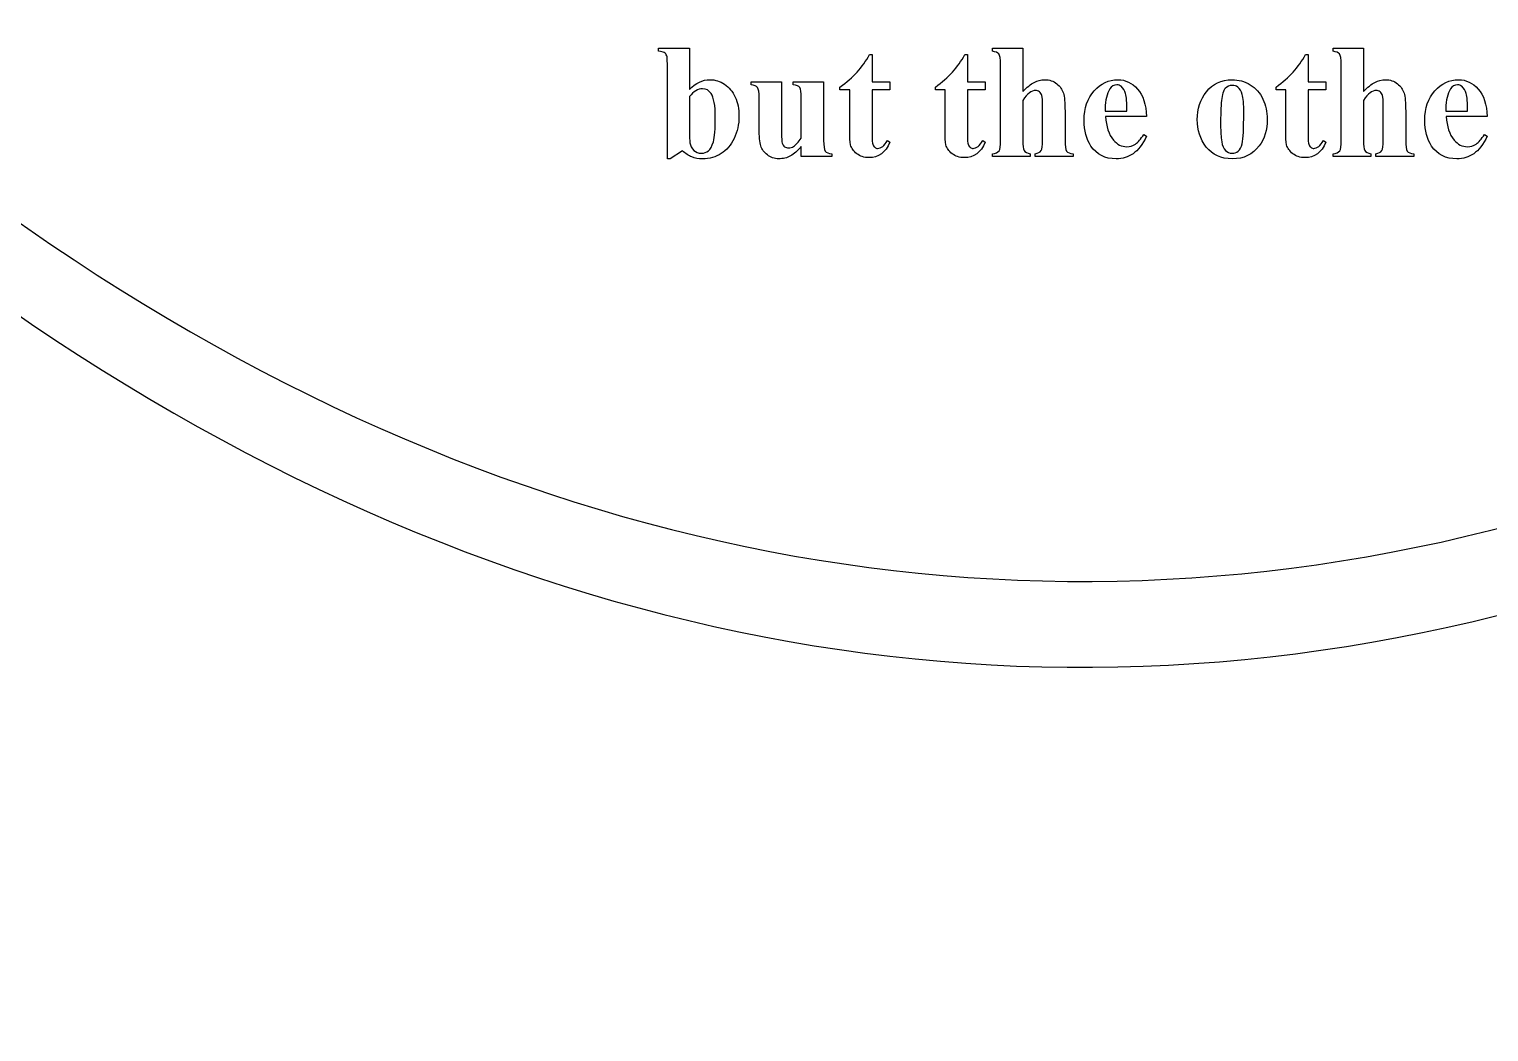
# Model space of a CAD drawing. Header units: millimetres. Extents: x 89 to 151, y 168 to 272.
# Drawn here: x 109.68 to 125.42, y 167.93 to 178.75 of the extents above; entities that cross this region are included whole.
import ezdxf

# ---------------------------------------------------------------- set-up
doc = ezdxf.new("R2010")
doc.units = ezdxf.units.MM
doc.layers.add('Layer_1', color=7, linetype='CONTINUOUS')

msp = doc.modelspace()

# ---------------------------------------------------------------- linework, layer by layer
at = {"layer": 'Layer_1', "color": 7}
for points in [[(116.46328, 178.51138), (116.46328, 178.54328), (116.79746, 178.54325)], [(116.79746, 178.54325), (116.79746, 178.0997)], [(120.06402, 178.5113), (120.06402, 178.5432), (120.39242, 178.54321)], [(120.39242, 178.54321), (120.39242, 178.07726)], [(123.73787, 178.5113), (123.73787, 178.5432), (124.06618, 178.54321)], [(124.06618, 178.54321), (124.06618, 178.07726)], [(116.72168, 177.43912), (116.58818, 177.35212), (116.55888, 177.35212), (116.55888, 178.37618)], [(118.7383, 178.47514), (118.7672, 178.47521)], [(118.7672, 178.47521), (118.7672, 178.18066), (118.9584, 178.18066), (118.9584, 178.09536), (118.7672, 178.09536), (118.7672, 177.5984)], [(119.76666, 178.47514), (119.79556, 178.47521)], [(119.79556, 178.47521), (119.79556, 178.18066), (119.98676, 178.18066), (119.98676, 178.09536), (119.79556, 178.09536), (119.79556, 177.5984)], [(120.15102, 177.5501), (120.15102, 178.36831)], [(123.44041, 178.47514), (123.46931, 178.47521)], [(123.46931, 178.47521), (123.46931, 178.18066), (123.66052, 178.18066), (123.66052, 178.09536), (123.46931, 178.09536), (123.46931, 177.5984)], [(123.82487, 177.5501), (123.82487, 178.36831)], [(117.46151, 178.14881), (117.46151, 178.18071), (117.78966, 178.18071), (117.78966, 177.63035)], [(117.91646, 178.14888), (117.91646, 178.18078), (118.2444, 178.18066)], [(118.2444, 178.18066), (118.2444, 177.5502)], [(118.52557, 177.66042), (118.52557, 178.09536), (118.42049, 178.09536), (118.42049, 178.12546)], [(119.55392, 177.66042), (119.55392, 178.09536), (119.44885, 178.09536), (119.44885, 178.12546)], [(122.6516, 178.14356), (122.6511, 178.14362)], [(123.22768, 177.66042), (123.22768, 178.09536), (123.1226, 178.09536), (123.1226, 178.12546)], [(116.79715, 178.0231), (116.79746, 178.02304)], [(116.79746, 178.02304), (116.79746, 177.66475)], [(117.54851, 177.68628), (117.54851, 178.00582)], [(118.00346, 177.57525), (118.00346, 178.00589)], [(120.39226, 177.98166), (120.39226, 177.55016)], [(120.60606, 177.55022), (120.60606, 177.90937)], [(121.28046, 177.89471), (121.28046, 177.86461), (121.51466, 177.86452)], [(124.06602, 177.98166), (124.06602, 177.55016)], [(124.27982, 177.55022), (124.27982, 177.90937)], [(124.95422, 177.89471), (124.95422, 177.86461), (125.18842, 177.86452)], [(120.8472, 177.86452), (120.8472, 177.55015)], [(121.72653, 177.80682), (121.2847, 177.80682)], [(124.52096, 177.86452), (124.52096, 177.55015)], [(125.40029, 177.80682), (124.95846, 177.80682)], [(121.69727, 177.61473), (121.72657, 177.59573)], [(125.37104, 177.61473), (125.40034, 177.59573)], [(118.3314, 177.40639), (118.3314, 177.37539), (118.00326, 177.37539), (118.00326, 177.48305)], [(118.93254, 177.5485), (118.95834, 177.5295)], [(119.96089, 177.5485), (119.98669, 177.5295)], [(120.47236, 177.4063), (120.47236, 177.3753), (120.06412, 177.3753), (120.06412, 177.4063)], [(120.9342, 177.40634), (120.9342, 177.37534), (120.52596, 177.37534), (120.52596, 177.40634)], [(123.63465, 177.5485), (123.66045, 177.5295)], [(124.14612, 177.4063), (124.14612, 177.3753), (123.73787, 177.3753), (123.73787, 177.4063)], [(124.60796, 177.40634), (124.60796, 177.37534), (124.19972, 177.37534), (124.19972, 177.40634)]]:
    msp.add_lwpolyline(points, dxfattribs=at)
for points in [[(122.6481, 178.20468)], [(121.72652, 177.80676)], [(125.40028, 177.80676)]]:
    msp.add_lwpolyline(points, close=True, dxfattribs=at)
for points in [[(100.211883, 187.167662), (108.632798, 173.132804), (121.297172, 168.934303), (132.299627, 176.529913)], [(116.52528, 178.49758), (116.513213, 178.505647), (116.492547, 178.510247), (116.46328, 178.51138)], [(116.55288, 178.46228), (116.54688, 178.478347), (116.53768, 178.490113), (116.52528, 178.49758)], [(120.13382, 178.482), (120.122887, 178.496933), (120.09962, 178.5067), (120.06402, 178.5113)], [(123.80767, 178.482), (123.796737, 178.496933), (123.77347, 178.5067), (123.73787, 178.5113)], [(116.55888, 178.37618), (116.55888, 178.422713), (116.55688, 178.451413), (116.55288, 178.46228)], [(118.60481, 178.28652), (118.655943, 178.342787), (118.70044, 178.40566), (118.7383, 178.47514)], [(119.63316, 178.28652), (119.684293, 178.342787), (119.728793, 178.40566), (119.76666, 178.47514)], [(120.15102, 178.36831), (120.15102, 178.429177), (120.145287, 178.467073), (120.13382, 178.482)], [(123.30691, 178.28652), (123.358043, 178.342787), (123.402543, 178.40566), (123.44041, 178.47514)], [(123.82487, 178.36831), (123.82487, 178.429177), (123.819137, 178.467073), (123.80767, 178.482)], [(116.79746, 178.0997), (116.865213, 178.169747), (116.939283, 178.20477), (117.01967, 178.20477)], [(117.01967, 178.20477), (117.074803, 178.20477), (117.126767, 178.188403), (117.17556, 178.15567)], [(118.42049, 178.12546), (118.492837, 178.176593), (118.554277, 178.23028), (118.60481, 178.28652)], [(119.44885, 178.12546), (119.521197, 178.176593), (119.582633, 178.23028), (119.63316, 178.28652)], [(120.51386, 178.17546), (120.550593, 178.194993), (120.588777, 178.20476), (120.62841, 178.20476)], [(120.62841, 178.20476), (120.678943, 178.20476), (120.722007, 178.190393), (120.7576, 178.16166)], [(121.16155, 178.08495), (121.23447, 178.164763), (121.319737, 178.20467), (121.41735, 178.20467)], [(121.41735, 178.20467), (121.498883, 178.20467), (121.569507, 178.17108), (121.62922, 178.1039)], [(122.37249, 178.07549), (122.43967, 178.161617), (122.53154, 178.20468), (122.6481, 178.20468)], [(122.6481, 178.20472), (122.718147, 178.20472), (122.783317, 178.18662), (122.84361, 178.15042)], [(123.1226, 178.12546), (123.194947, 178.176593), (123.256383, 178.23028), (123.30691, 178.28652)], [(124.18762, 178.17546), (124.224353, 178.194993), (124.262537, 178.20476), (124.30217, 178.20476)], [(124.30217, 178.20476), (124.352703, 178.20476), (124.395767, 178.190393), (124.43136, 178.16166)], [(124.83531, 178.08495), (124.90823, 178.164763), (124.993493, 178.20467), (125.0911, 178.20467)], [(125.0911, 178.20467), (125.17264, 178.20467), (125.243267, 178.17108), (125.30298, 178.1039)], [(116.93926, 178.1067), (116.88986, 178.1067), (116.84249, 178.078833), (116.79715, 178.0231)], [(117.02966, 178.0567), (117.00726, 178.090033), (116.977127, 178.1067), (116.93926, 178.1067)], [(117.07616, 177.80263), (117.07616, 177.926077), (117.06066, 178.010767), (117.02966, 178.0567)], [(117.17556, 178.15567), (117.22436, 178.123537), (117.262543, 178.077603), (117.29011, 178.01787)], [(117.53131, 178.11951), (117.520377, 178.134443), (117.49711, 178.14421), (117.46151, 178.14881)], [(117.54851, 178.00582), (117.54851, 178.066687), (117.542777, 178.104583), (117.53131, 178.11951)], [(117.98626, 178.11958), (117.975327, 178.134513), (117.95206, 178.14428), (117.91646, 178.14888)], [(118.00346, 178.00589), (118.00346, 178.066757), (117.997727, 178.104653), (117.98626, 178.11958)], [(120.46286, 178.06436), (120.44106, 178.048827), (120.417527, 178.02126), (120.39226, 177.98166)], [(120.39242, 178.07726), (120.43662, 178.123793), (120.4771, 178.156527), (120.51386, 178.17546)], [(120.53006, 178.08846), (120.50706, 178.08846), (120.48466, 178.080427), (120.46286, 178.06436)], [(120.57136, 178.07386), (120.559293, 178.083593), (120.545527, 178.08846), (120.53006, 178.08846)], [(120.59806, 178.03426), (120.592727, 178.05146), (120.583827, 178.06466), (120.57136, 178.07386)], [(120.60606, 177.90937), (120.60606, 177.97597), (120.603393, 178.0176), (120.59806, 178.03426)], [(120.7576, 178.16166), (120.7938, 178.132927), (120.817633, 178.09905), (120.8291, 178.06003)], [(120.8291, 178.06003), (120.841167, 178.021563), (120.8472, 177.956393), (120.8472, 177.86452)], [(121.05303, 177.76456), (121.05303, 177.89892), (121.089203, 178.005717), (121.16155, 178.08495)], [(121.33126, 178.10486), (121.297393, 178.053727), (121.28046, 177.983677), (121.28046, 177.89471)], [(121.40446, 178.14876), (121.374593, 178.14876), (121.350193, 178.134127), (121.33126, 178.10486)], [(121.45266, 178.13326), (121.440593, 178.143593), (121.424527, 178.14876), (121.40446, 178.14876)], [(121.49916, 178.05486), (121.489427, 178.089327), (121.473927, 178.11546), (121.45266, 178.13326)], [(121.51466, 177.86452), (121.51466, 177.95696), (121.509493, 178.020407), (121.49916, 178.05486)], [(121.62922, 178.1039), (121.689487, 178.0373), (121.72192, 177.938253), (121.72652, 177.80676)], [(122.27259, 177.77404), (122.27259, 177.889453), (122.30589, 177.989937), (122.37249, 178.07549)], [(122.5753, 178.11002), (122.554633, 178.08822), (122.540867, 178.044583), (122.534, 177.97911)], [(122.6511, 178.14362), (122.621833, 178.14362), (122.596567, 178.13242), (122.5753, 178.11002)], [(122.7102, 178.12546), (122.695267, 178.137527), (122.675733, 178.14356), (122.6516, 178.14356)], [(122.7584, 178.04536), (122.747467, 178.082093), (122.7314, 178.108793), (122.7102, 178.12546)], [(122.7748, 177.84468), (122.7748, 177.942293), (122.769333, 178.009187), (122.7584, 178.04536)], [(122.84361, 178.15042), (122.903877, 178.11422), (122.949523, 178.06283), (122.98055, 177.99625)], [(124.13662, 178.06436), (124.11482, 178.048827), (124.091287, 178.02126), (124.06602, 177.98166)], [(124.06618, 178.07726), (124.11038, 178.123793), (124.15086, 178.156527), (124.18762, 178.17546)], [(124.20382, 178.08846), (124.180887, 178.08846), (124.158487, 178.080427), (124.13662, 178.06436)], [(124.24512, 178.07386), (124.233053, 178.083593), (124.219287, 178.08846), (124.20382, 178.08846)], [(124.27182, 178.03426), (124.266487, 178.05146), (124.257587, 178.06466), (124.24512, 178.07386)], [(124.27982, 177.90937), (124.27982, 177.97597), (124.277153, 178.0176), (124.27182, 178.03426)], [(124.43136, 178.16166), (124.46756, 178.132927), (124.491393, 178.09905), (124.50286, 178.06003)], [(124.50286, 178.06003), (124.514927, 178.021563), (124.52096, 177.956393), (124.52096, 177.86452)], [(124.72679, 177.76456), (124.72679, 177.89892), (124.762963, 178.005717), (124.83531, 178.08495)], [(125.00502, 178.10486), (124.971153, 178.053727), (124.95422, 177.983677), (124.95422, 177.89471)], [(125.07822, 178.14876), (125.048353, 178.14876), (125.023953, 178.134127), (125.00502, 178.10486)], [(125.12642, 178.13326), (125.114353, 178.143593), (125.098287, 178.14876), (125.07822, 178.14876)], [(125.17292, 178.05486), (125.16312, 178.089327), (125.14762, 178.11546), (125.12642, 178.13326)], [(125.18842, 177.86452), (125.18842, 177.95696), (125.183253, 178.020407), (125.17292, 178.05486)], [(125.30298, 178.1039), (125.363247, 178.0373), (125.39568, 177.938253), (125.40028, 177.80676)], [(117.29011, 178.01787), (117.317643, 177.958137), (117.33141, 177.889233), (117.33141, 177.81116)], [(122.534, 177.97911), (122.528, 177.914243), (122.525, 177.82381), (122.525, 177.70781)], [(122.98055, 177.99625), (123.01215, 177.92965), (123.02795, 177.85673), (123.02795, 177.77749)], [(117.05466, 177.53563), (117.068993, 177.58503), (117.07616, 177.67403), (117.07616, 177.80263)], [(117.33141, 177.81116), (117.33141, 177.723307), (117.31391, 177.643497), (117.27891, 177.57173)], [(121.12713, 177.48895), (121.07773, 177.563023), (121.05303, 177.654893), (121.05303, 177.76456)], [(121.2847, 177.80682), (121.290033, 177.700027), (121.318467, 177.615623), (121.37, 177.55361)], [(122.37079, 177.47863), (122.305323, 177.56361), (122.27259, 177.66208), (122.27259, 177.77404)], [(122.7576, 177.51395), (122.769067, 177.568483), (122.7748, 177.678727), (122.7748, 177.84468)], [(123.02795, 177.77749), (123.02795, 177.66323), (122.99895, 177.56763), (122.94095, 177.49069)], [(124.80089, 177.48895), (124.75149, 177.563023), (124.72679, 177.654893), (124.72679, 177.76456)], [(124.95846, 177.80682), (124.963793, 177.700027), (124.992227, 177.615623), (125.04376, 177.55361)], [(116.79746, 177.66475), (116.79746, 177.59183), (116.799127, 177.545323), (116.80246, 177.52523)], [(117.27891, 177.57173), (117.24391, 177.499957), (117.197117, 177.44512), (117.13853, 177.40722)], [(117.56661, 177.49078), (117.554543, 177.528113), (117.54851, 177.59328), (117.54851, 177.68628)], [(117.78966, 177.63035), (117.78966, 177.57295), (117.792327, 177.535917), (117.79766, 177.51925)], [(117.92076, 177.48485), (117.94376, 177.499783), (117.971327, 177.529917), (118.00346, 177.57525)], [(118.53457, 177.50194), (118.52857, 177.521473), (118.52557, 177.5743), (118.52557, 177.66042)], [(118.7672, 177.5984), (118.7672, 177.551867), (118.7692, 177.521733), (118.7732, 177.508)], [(119.56292, 177.50194), (119.55692, 177.521473), (119.55392, 177.5743), (119.55392, 177.66042)], [(119.79556, 177.5984), (119.79556, 177.551867), (119.79756, 177.521733), (119.80156, 177.508)], [(121.37, 177.55361), (121.4096, 177.505943), (121.457257, 177.48211), (121.51297, 177.48211)], [(121.72657, 177.59573), (121.68297, 177.50673), (121.63474, 177.44357), (121.58188, 177.40625)], [(121.60687, 177.51051), (121.635003, 177.530043), (121.665137, 177.564783), (121.69727, 177.61473)], [(122.525, 177.70781), (122.525, 177.646343), (122.529033, 177.588923), (122.5371, 177.53555)], [(123.23668, 177.50194), (123.23068, 177.521473), (123.22768, 177.5743), (123.22768, 177.66042)], [(123.46931, 177.5984), (123.46931, 177.551867), (123.47131, 177.521733), (123.47531, 177.508)], [(125.04376, 177.55361), (125.08336, 177.505943), (125.13102, 177.48211), (125.18674, 177.48211)], [(125.40034, 177.59573), (125.356673, 177.50673), (125.308443, 177.44357), (125.25565, 177.40625)], [(125.28064, 177.51051), (125.308773, 177.530043), (125.338907, 177.564783), (125.37104, 177.61473)], [(116.82158, 177.37192), (116.787713, 177.38572), (116.754413, 177.40812), (116.72168, 177.43912)], [(116.80246, 177.52523), (116.80846, 177.491363), (116.822227, 177.463797), (116.84376, 177.44253)], [(116.84376, 177.44253), (116.86556, 177.421863), (116.893393, 177.41153), (116.92726, 177.41153)], [(116.92726, 177.41153), (116.956527, 177.41153), (116.981493, 177.419863), (117.00216, 177.43653)], [(117.13853, 177.40722), (117.07993, 177.369887), (117.013037, 177.35122), (116.93785, 177.35122)], [(117.00216, 177.43653), (117.023427, 177.453197), (117.040927, 177.48623), (117.05466, 177.53563)], [(117.63721, 177.39258), (117.60221, 177.420713), (117.578677, 177.453447), (117.56661, 177.49078)], [(117.79766, 177.51925), (117.80366, 177.502583), (117.81226, 177.48995), (117.82346, 177.48135)], [(117.82346, 177.48135), (117.835527, 177.47275), (117.849293, 177.46845), (117.86476, 177.46845)], [(117.86476, 177.46845), (117.885427, 177.46845), (117.904093, 177.473917), (117.92076, 177.48485)], [(118.00326, 177.48305), (117.964793, 177.437117), (117.92632, 177.403527), (117.88784, 177.38228)], [(118.2444, 177.5502), (118.2444, 177.488733), (118.250133, 177.450263), (118.2616, 177.43479)], [(118.2616, 177.43479), (118.273067, 177.419857), (118.296333, 177.41039), (118.3314, 177.40639)], [(118.60177, 177.40634), (118.56677, 177.435073), (118.54437, 177.46694), (118.53457, 177.50194)], [(118.73182, 177.36414), (118.680687, 177.36414), (118.637337, 177.378207), (118.60177, 177.40634)], [(118.95834, 177.5295), (118.911807, 177.41926), (118.8363, 177.36414), (118.73182, 177.36414)], [(118.7732, 177.508), (118.777867, 177.4948), (118.785633, 177.4839), (118.7965, 177.4753)], [(118.7965, 177.4753), (118.807433, 177.467233), (118.817467, 177.4632), (118.8266, 177.4632)], [(118.8266, 177.4632), (118.863933, 177.4632), (118.899247, 177.491633), (118.93254, 177.5485)], [(119.63012, 177.40634), (119.59512, 177.435073), (119.57272, 177.46694), (119.56292, 177.50194)], [(119.76018, 177.36414), (119.709047, 177.36414), (119.665693, 177.378207), (119.63012, 177.40634)], [(119.98669, 177.5295), (119.940157, 177.41926), (119.864653, 177.36414), (119.76018, 177.36414)], [(119.80156, 177.508), (119.806227, 177.4948), (119.81396, 177.4839), (119.82476, 177.4753)], [(119.82476, 177.4753), (119.835693, 177.467233), (119.84576, 177.4632), (119.85496, 177.4632)], [(119.85496, 177.4632), (119.892293, 177.4632), (119.927603, 177.491633), (119.96089, 177.5485)], [(120.06412, 177.4063), (120.097987, 177.409633), (120.122087, 177.420533), (120.13642, 177.439)], [(120.13642, 177.439), (120.146153, 177.451667), (120.15102, 177.4887), (120.15102, 177.5501)], [(120.39226, 177.55016), (120.39226, 177.49276), (120.39656, 177.456873), (120.40516, 177.4425)], [(120.40516, 177.4425), (120.416093, 177.422967), (120.438493, 177.4109), (120.47236, 177.4063)], [(120.52596, 177.40634), (120.554693, 177.41034), (120.576227, 177.42184), (120.59056, 177.44084)], [(120.59056, 177.44084), (120.600893, 177.455773), (120.60606, 177.492233), (120.60606, 177.55022)], [(120.8472, 177.55015), (120.8472, 177.488683), (120.852933, 177.450213), (120.8644, 177.43474)], [(120.8644, 177.43474), (120.875867, 177.419807), (120.899133, 177.41034), (120.9342, 177.40634)], [(121.39843, 177.35115), (121.278997, 177.35115), (121.188563, 177.397083), (121.12713, 177.48895)], [(121.58188, 177.40625), (121.52908, 177.369517), (121.46793, 177.35115), (121.39843, 177.35115)], [(121.51297, 177.48211), (121.547437, 177.48211), (121.578737, 177.491577), (121.60687, 177.51051)], [(122.6507, 177.35116), (122.529547, 177.35116), (122.436243, 177.39365), (122.37079, 177.47863)], [(122.5371, 177.53555), (122.5431, 177.494817), (122.5566, 177.463817), (122.5776, 177.44255)], [(122.5776, 177.44255), (122.598267, 177.421283), (122.6218, 177.41065), (122.6482, 177.41065)], [(122.6482, 177.41065), (122.674067, 177.41065), (122.6956, 177.417817), (122.7128, 177.43215)], [(122.94095, 177.49069), (122.870903, 177.39767), (122.774153, 177.35116), (122.6507, 177.35116)], [(122.7128, 177.43215), (122.7352, 177.451683), (122.750133, 177.47895), (122.7576, 177.51395)], [(123.30388, 177.40634), (123.26888, 177.435073), (123.24648, 177.46694), (123.23668, 177.50194)], [(123.43393, 177.36414), (123.382797, 177.36414), (123.339447, 177.378207), (123.30388, 177.40634)], [(123.66045, 177.5295), (123.613917, 177.41926), (123.53841, 177.36414), (123.43393, 177.36414)], [(123.47531, 177.508), (123.479977, 177.4948), (123.487743, 177.4839), (123.49861, 177.4753)], [(123.49861, 177.4753), (123.509543, 177.467233), (123.519577, 177.4632), (123.52871, 177.4632)], [(123.52871, 177.4632), (123.566043, 177.4632), (123.601357, 177.491633), (123.63465, 177.5485)], [(123.73787, 177.4063), (123.771737, 177.409633), (123.79587, 177.420533), (123.81027, 177.439)], [(123.81027, 177.439), (123.820003, 177.451667), (123.82487, 177.4887), (123.82487, 177.5501)], [(124.06602, 177.55016), (124.06602, 177.49276), (124.07032, 177.456873), (124.07892, 177.4425)], [(124.07892, 177.4425), (124.089853, 177.422967), (124.112253, 177.4109), (124.14612, 177.4063)], [(124.19972, 177.40634), (124.228453, 177.41034), (124.249987, 177.42184), (124.26432, 177.44084)], [(124.26432, 177.44084), (124.274653, 177.455773), (124.27982, 177.492233), (124.27982, 177.55022)], [(124.52096, 177.55015), (124.52096, 177.488683), (124.526693, 177.450213), (124.53816, 177.43474)], [(124.53816, 177.43474), (124.549627, 177.419807), (124.572893, 177.41034), (124.60796, 177.40634)], [(125.0722, 177.35115), (124.952767, 177.35115), (124.86233, 177.397083), (124.80089, 177.48895)], [(125.25565, 177.40625), (125.20285, 177.369517), (125.1417, 177.35115), (125.0722, 177.35115)], [(125.18674, 177.48211), (125.221207, 177.48211), (125.252507, 177.491577), (125.28064, 177.51051)], [(116.93785, 177.35122), (116.894183, 177.35122), (116.855427, 177.35812), (116.82158, 177.37192)], [(117.75865, 177.35128), (117.713317, 177.35128), (117.672837, 177.365047), (117.63721, 177.39258)], [(117.88784, 177.38228), (117.849373, 177.361613), (117.80631, 177.35128), (117.75865, 177.35128)]]:
    msp.add_open_spline(points, degree=3, dxfattribs=at)
at = {"layer": 'Layer_1', "color": 1}
msp.add_open_spline([(99.818707, 186.512367), (108.398646, 172.212467), (121.302181, 167.934679), (132.512413, 175.673729)], degree=3, dxfattribs=at)

doc.saveas('drawing.dxf')
